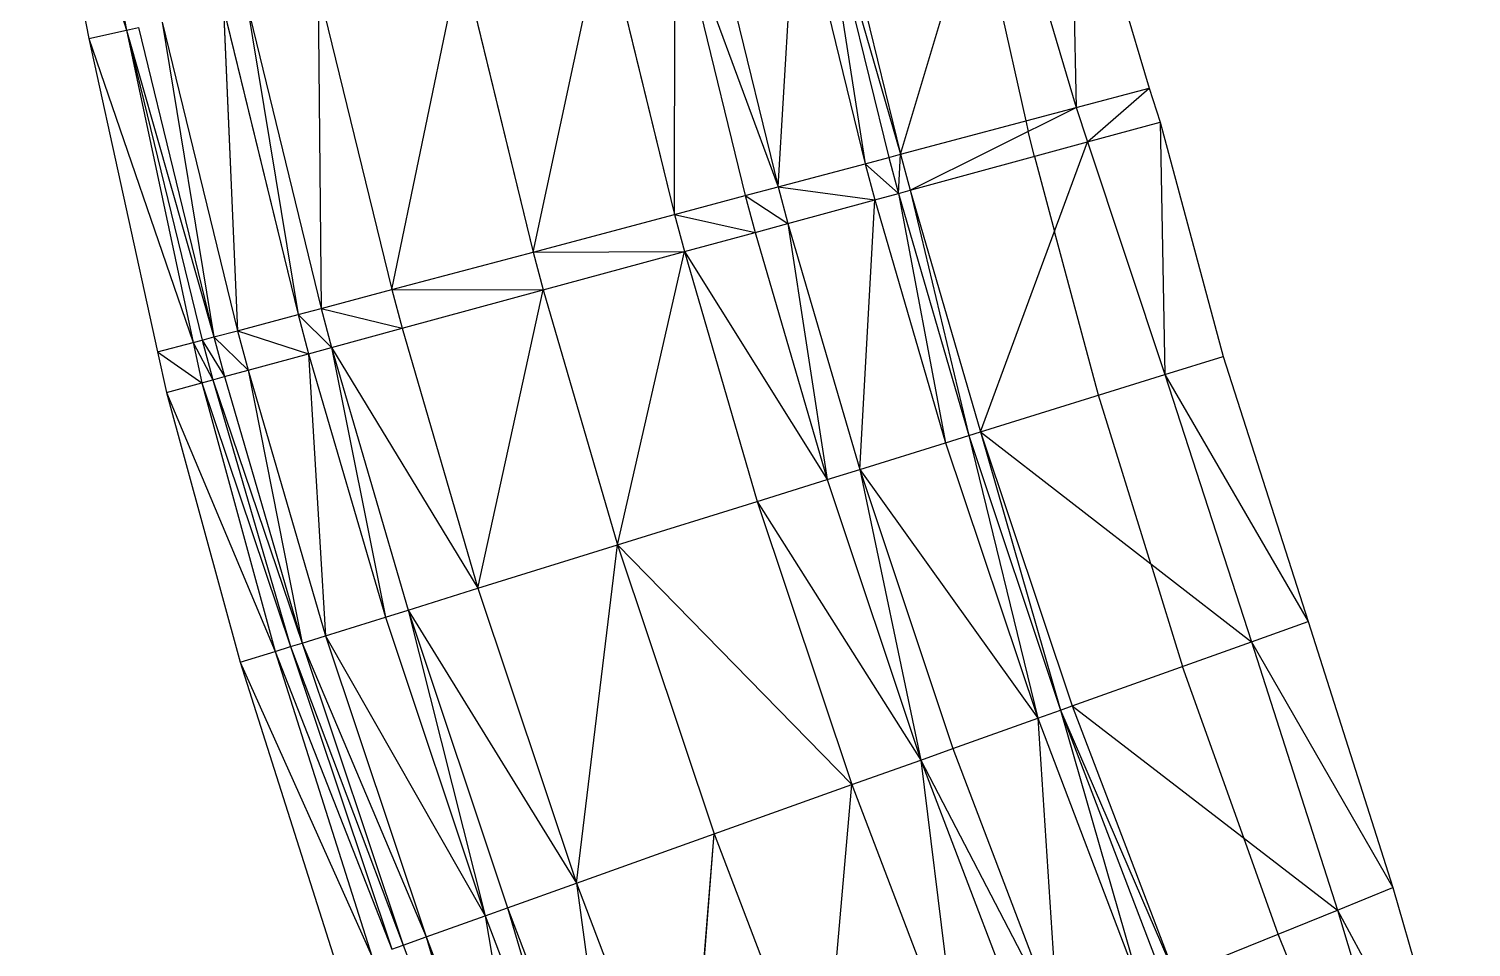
# Model space of a CAD drawing. Extents: x 2195426 to 2196998, y 328445 to 330532.
# Drawn here: x 2195445.7 to 2195564, y 329864.3 to 329939.7 of the extents above; entities that cross this region are included whole.
import ezdxf

# ---------------------------------------------------------------- set-up
doc = ezdxf.new("R2010")
doc.units = 0
for name, color, linetype in [('LS-CUTFILL', 5, 'CONTINUOUS'), ('LS-TIN-BOTTOM', 1, 'CONTINUOUS'), ('LS-TIN-TOP', 3, 'CONTINUOUS')]:
    doc.layers.add(name, color=color, linetype=linetype)

msp = doc.modelspace()

# ---------------------------------------------------------------- linework, layer by layer
at = {"layer": 'LS-CUTFILL'}
for p, q in [((2195523.42639, 329950.165853), (2195527.445311, 329932.1032)), ((2195527.445311, 329932.1032), (2195527.445318, 329932.103173)), ((2195527.445318, 329932.103173), (2195527.656626, 329931.245852)), ((2195527.656626, 329931.245852), (2195527.656635, 329931.245816)), ((2195528.161261, 329929.193643), (2195527.656635, 329931.245816)), ((2195528.161261, 329929.193643), (2195528.161267, 329929.193622)), ((2195528.161267, 329929.193622), (2195529.814441, 329923.038243)), ((2195529.814441, 329923.038242), (2195529.814441, 329923.038243)), ((2195533.413018, 329909.609456), (2195529.814441, 329923.038242)), ((2195533.413028, 329909.609406), (2195533.413018, 329909.609456)), ((2195537.702727, 329895.77909), (2195533.413028, 329909.609406)), ((2195537.702727, 329895.77909), (2195537.702738, 329895.779055)), ((2195537.702738, 329895.779055), (2195540.31862, 329887.36371)), ((2195540.31862, 329887.36371), (2195540.318632, 329887.363683)), ((2195545.336074, 329873.290613), (2195540.318632, 329887.363683)), ((2195545.336074, 329873.290613), (2195545.336077, 329873.290604)), ((2195548.152392, 329865.405463), (2195545.336077, 329873.290604)), ((2195548.152397, 329865.405453), (2195548.152392, 329865.405463)), ((2195554.643317, 329849.352598), (2195548.152397, 329865.405453))]:
    msp.add_line(p, q, dxfattribs=at)
at = {"layer": 'LS-TIN-BOTTOM'}
for p, q in [((2195445.6699, 329964.6972, 1180.5893), (2195450.582, 329938.8628, 1181.2419)), ((2195445.6699, 329964.6972, 1180.5893), (2195453.6873, 329939.552, 1179.3333)), ((2195448.5515, 329965.2118, 1178.833), (2195453.6873, 329939.552, 1179.3333)), ((2195531.0682, 329956.7239, 1197.6931), (2195531.5993, 329933.2084, 1195.922)), ((2195531.0682, 329956.7239, 1197.6931), (2195537.5642, 329934.7955, 1199.6255)), ((2195517.1746, 329929.3705, 1178.0102), (2195524.9926, 329955.3756, 1193.9591)), ((2195524.9926, 329955.3756, 1193.9591), (2195531.5993, 329933.2084, 1195.922)), ((2195507.1383, 329926.7002, 1180.0716), (2195508.6308, 329951.7447, 1178.0472)), ((2195508.6308, 329951.7447, 1178.0472), (2195514.2754, 329928.5991, 1178.6102)), ((2195510.5833, 329952.178, 1177.4472), (2195514.2754, 329928.5991, 1178.6102)), ((2195510.5833, 329952.178, 1177.4472), (2195516.2082, 329929.1134, 1178.0102)), ((2195510.5833, 329952.178, 1177.4472), (2195517.1746, 329929.3705, 1178.0102)), ((2195511.5595, 329952.3946, 1177.4472), (2195517.1746, 329929.3705, 1178.0102)), ((2195498.6349, 329924.4377, 1180.9831), (2195498.6879, 329949.5382, 1180.0629)), ((2195498.6879, 329949.5382, 1180.0629), (2195504.4332, 329925.9804, 1180.6259)), ((2195498.6879, 329949.5382, 1180.0629), (2195507.1383, 329926.7002, 1180.0716)), ((2195501.4207, 329950.1447, 1179.5086), (2195507.1383, 329926.7002, 1180.0716)), ((2195487.0382, 329921.3522, 1181.4079), (2195492.8304, 329948.2384, 1180.4201)), ((2195492.8304, 329948.2384, 1180.4201), (2195498.6349, 329924.4377, 1180.9831)), ((2195475.4418, 329918.2668, 1181.8327), (2195481.1153, 329945.6386, 1180.8449)), ((2195481.1153, 329945.6386, 1180.8449), (2195487.0382, 329921.3522, 1181.4079)), ((2195469.4004, 329943.0389, 1181.2697), (2195469.6435, 329916.7241, 1181.901)), ((2195469.4004, 329943.0389, 1181.2697), (2195475.4418, 329918.2668, 1181.8327)), ((2195461.6355, 329941.3158, 1180.9513), (2195462.7867, 329914.8997, 1180.4963)), ((2195461.6355, 329941.3158, 1180.9513), (2195467.7554, 329916.2217, 1181.5143)), ((2195463.5429, 329941.7391, 1181.338), (2195467.7554, 329916.2217, 1181.5143)), ((2195463.5429, 329941.7391, 1181.338), (2195469.6435, 329916.7241, 1181.901)), ((2195456.6161, 329940.2019, 1179.9333), (2195460.854, 329914.3855, 1179.8963)), ((2195456.6161, 329940.2019, 1179.9333), (2195462.7867, 329914.8997, 1180.4963)), ((2195450.582, 329938.8628, 1181.2419), (2195453.6873, 329939.552, 1179.3333)), ((2195450.582, 329938.8628, 1181.2419), (2195456.2292, 329913.155, 1182.6314)), ((2195450.582, 329938.8628, 1181.2419), (2195459.1409, 329913.9297, 1180.8235)), ((2195453.6873, 329939.552, 1179.3333), (2195454.6636, 329939.7686, 1179.3333)), ((2195453.6873, 329939.552, 1179.3333), (2195459.1409, 329913.9297, 1180.8235)), ((2195453.6873, 329939.552, 1179.3333), (2195460.854, 329914.3855, 1179.8963)), ((2195453.6873, 329939.552, 1179.3333), (2195459.8876, 329914.1284, 1179.8963)), ((2195454.6636, 329939.7686, 1179.3333), (2195460.854, 329914.3855, 1179.8963)), ((2195531.5993, 329933.2084, 1195.922), (2195537.5642, 329934.7955, 1199.6255)), ((2195532.5258, 329930.38, 1196.1912), (2195537.5642, 329934.7955, 1199.6255)), ((2195537.5642, 329934.7955, 1199.6255), (2195538.4694, 329931.9956, 1199.8868)), ((2195517.1746, 329929.3705, 1178.0102), (2195531.5993, 329933.2084, 1195.922)), ((2195517.9674, 329926.4227, 1178.0872), (2195531.5993, 329933.2084, 1195.922)), ((2195531.5993, 329933.2084, 1195.922), (2195532.5258, 329930.38, 1196.1912)), ((2195532.5258, 329930.38, 1196.1912), (2195538.4694, 329931.9956, 1199.8868)), ((2195538.4694, 329931.9956, 1199.8868), (2195538.8725, 329911.3085, 1197.6253)), ((2195538.4694, 329931.9956, 1199.8868), (2195543.6349, 329912.7905, 1200.6179)), ((2195517.9674, 329926.4227, 1178.0872), (2195532.5258, 329930.38, 1196.1912)), ((2195523.7438, 329906.6003, 1178.612), (2195532.5258, 329930.38, 1196.1912)), ((2195532.5258, 329930.38, 1196.1912), (2195538.8725, 329911.3085, 1197.6253)), ((2195516.2082, 329929.1134, 1178.0102), (2195517.1746, 329929.3705, 1178.0102)), ((2195517.0024, 329926.1604, 1178.0872), (2195517.1746, 329929.3705, 1178.0102)), ((2195517.1746, 329929.3705, 1178.0102), (2195517.9674, 329926.4227, 1178.0872)), ((2195507.1383, 329926.7002, 1180.0716), (2195514.2754, 329928.5991, 1178.6102)), ((2195514.2754, 329928.5991, 1178.6102), (2195516.2082, 329929.1134, 1178.0102)), ((2195514.2754, 329928.5991, 1178.6102), (2195515.0724, 329925.6358, 1178.6872)), ((2195514.2754, 329928.5991, 1178.6102), (2195517.0024, 329926.1604, 1178.0872)), ((2195516.2082, 329929.1134, 1178.0102), (2195517.0024, 329926.1604, 1178.0872)), ((2195498.6349, 329924.4377, 1180.9831), (2195504.4332, 329925.9804, 1180.6259)), ((2195504.4332, 329925.9804, 1180.6259), (2195507.1383, 329926.7002, 1180.0716)), ((2195504.4332, 329925.9804, 1180.6259), (2195505.2443, 329922.9643, 1180.7029)), ((2195504.4332, 329925.9804, 1180.6259), (2195507.9455, 329923.6986, 1180.1487)), ((2195507.1383, 329926.7002, 1180.0716), (2195507.9455, 329923.6986, 1180.1487)), ((2195507.1383, 329926.7002, 1180.0716), (2195515.0724, 329925.6358, 1178.6872)), ((2195507.9455, 329923.6986, 1180.1487), (2195515.0724, 329925.6358, 1178.6872)), ((2195513.8275, 329903.5142, 1180.6735), (2195515.0724, 329925.6358, 1178.6872)), ((2195515.0724, 329925.6358, 1178.6872), (2195517.0024, 329926.1604, 1178.0872)), ((2195515.0724, 329925.6358, 1178.6872), (2195520.8794, 329905.7088, 1179.212)), ((2195517.0024, 329926.1604, 1178.0872), (2195517.9674, 329926.4227, 1178.0872)), ((2195517.0024, 329926.1604, 1178.0872), (2195520.8794, 329905.7088, 1179.212)), ((2195517.0024, 329926.1604, 1178.0872), (2195522.789, 329906.3031, 1178.612)), ((2195517.9674, 329926.4227, 1178.0872), (2195522.789, 329906.3031, 1178.612)), ((2195517.9674, 329926.4227, 1178.0872), (2195523.7438, 329906.6003, 1178.612)), ((2195487.0382, 329921.3522, 1181.4079), (2195498.6349, 329924.4377, 1180.9831)), ((2195498.6349, 329924.4377, 1180.9831), (2195499.4544, 329921.3905, 1181.0602)), ((2195498.6349, 329924.4377, 1180.9831), (2195505.2443, 329922.9643, 1180.7029)), ((2195505.2443, 329922.9643, 1180.7029), (2195507.9455, 329923.6986, 1180.1487)), ((2195507.9455, 329923.6986, 1180.1487), (2195511.1547, 329902.6824, 1181.2277)), ((2195507.9455, 329923.6986, 1180.1487), (2195513.8275, 329903.5142, 1180.6735)), ((2195499.4544, 329921.3905, 1181.0602), (2195505.2443, 329922.9643, 1180.7029)), ((2195505.2443, 329922.9643, 1180.7029), (2195511.1547, 329902.6824, 1181.2277)), ((2195475.4418, 329918.2668, 1181.8327), (2195487.0382, 329921.3522, 1181.4079)), ((2195487.0382, 329921.3522, 1181.4079), (2195499.4544, 329921.3905, 1181.0602)), ((2195487.0382, 329921.3522, 1181.4079), (2195487.8745, 329918.2429, 1181.485)), ((2195487.8745, 329918.2429, 1181.485), (2195499.4544, 329921.3905, 1181.0602)), ((2195493.9677, 329897.3336, 1182.0098), (2195499.4544, 329921.3905, 1181.0602)), ((2195499.4544, 329921.3905, 1181.0602), (2195505.4257, 329900.8995, 1181.585)), ((2195499.4544, 329921.3905, 1181.0602), (2195511.1547, 329902.6824, 1181.2277)), ((2195469.6435, 329916.7241, 1181.901), (2195475.4418, 329918.2668, 1181.8327)), ((2195475.4418, 329918.2668, 1181.8327), (2195476.2948, 329915.0952, 1181.9098)), ((2195475.4418, 329918.2668, 1181.8327), (2195487.8745, 329918.2429, 1181.485)), ((2195476.2948, 329915.0952, 1181.9098), (2195487.8745, 329918.2429, 1181.485)), ((2195482.5098, 329893.7678, 1182.4346), (2195487.8745, 329918.2429, 1181.485)), ((2195487.8745, 329918.2429, 1181.485), (2195493.9677, 329897.3336, 1182.0098)), ((2195462.7867, 329914.8997, 1180.4963), (2195467.7554, 329916.2217, 1181.5143)), ((2195467.7554, 329916.2217, 1181.5143), (2195469.6435, 329916.7241, 1181.901)), ((2195467.7554, 329916.2217, 1181.5143), (2195468.6194, 329913.0089, 1181.5914)), ((2195467.7554, 329916.2217, 1181.5143), (2195470.5048, 329913.5214, 1181.978)), ((2195469.6435, 329916.7241, 1181.901), (2195470.5048, 329913.5214, 1181.978)), ((2195469.6435, 329916.7241, 1181.901), (2195476.2948, 329915.0952, 1181.9098)), ((2195470.5048, 329913.5214, 1181.978), (2195476.2948, 329915.0952, 1181.9098)), ((2195476.2948, 329915.0952, 1181.9098), (2195482.5098, 329893.7678, 1182.4346)), ((2195456.2292, 329913.155, 1182.6314), (2195459.1409, 329913.9297, 1180.8235)), ((2195459.1409, 329913.9297, 1180.8235), (2195459.8876, 329914.1284, 1179.8963)), ((2195459.1409, 329913.9297, 1180.8235), (2195459.8678, 329910.6301, 1181.0866)), ((2195459.1409, 329913.9297, 1180.8235), (2195460.763, 329910.8734, 1179.9734)), ((2195459.8876, 329914.1284, 1179.8963), (2195460.854, 329914.3855, 1179.8963)), ((2195459.8876, 329914.1284, 1179.8963), (2195460.763, 329910.8734, 1179.9734)), ((2195459.8876, 329914.1284, 1179.8963), (2195461.728, 329911.1357, 1179.9734)), ((2195460.854, 329914.3855, 1179.8963), (2195462.7867, 329914.8997, 1180.4963)), ((2195460.854, 329914.3855, 1179.8963), (2195461.728, 329911.1357, 1179.9734)), ((2195460.854, 329914.3855, 1179.8963), (2195463.658, 329911.6603, 1180.5734)), ((2195462.7867, 329914.8997, 1180.4963), (2195463.658, 329911.6603, 1180.5734)), ((2195462.7867, 329914.8997, 1180.4963), (2195468.6194, 329913.0089, 1181.5914)), ((2195456.2292, 329913.155, 1182.6314), (2195459.8678, 329910.6301, 1181.0866)), ((2195456.2292, 329913.155, 1182.6314), (2195456.9586, 329909.8393, 1182.8954)), ((2195463.658, 329911.6603, 1180.5734), (2195468.6194, 329913.0089, 1181.5914)), ((2195468.6194, 329913.0089, 1181.5914), (2195470.5048, 329913.5214, 1181.978)), ((2195468.6194, 329913.0089, 1181.5914), (2195470.006, 329889.8765, 1181.0981)), ((2195468.6194, 329913.0089, 1181.5914), (2195474.9152, 329891.4043, 1182.1161)), ((2195470.5048, 329913.5214, 1181.978), (2195474.9152, 329891.4043, 1182.1161)), ((2195470.5048, 329913.5214, 1181.978), (2195476.7808, 329891.9849, 1182.5028)), ((2195470.5048, 329913.5214, 1181.978), (2195482.5098, 329893.7678, 1182.4346)), ((2195538.8725, 329911.3085, 1197.6253), (2195543.6349, 329912.7905, 1200.6179)), ((2195543.6349, 329912.7905, 1200.6179), (2195550.629, 329891.0501, 1200.9267)), ((2195461.728, 329911.1357, 1179.9734), (2195463.658, 329911.6603, 1180.5734)), ((2195463.658, 329911.6603, 1180.5734), (2195468.0963, 329889.2822, 1180.4981)), ((2195463.658, 329911.6603, 1180.5734), (2195470.006, 329889.8765, 1181.0981)), ((2195456.9586, 329909.8393, 1182.8954), (2195459.8678, 329910.6301, 1181.0866)), ((2195459.8678, 329910.6301, 1181.0866), (2195460.763, 329910.8734, 1179.9734)), ((2195459.8678, 329910.6301, 1181.0866), (2195465.8681, 329888.5888, 1182.0984)), ((2195459.8678, 329910.6301, 1181.0866), (2195467.1415, 329888.9851, 1180.4981)), ((2195460.763, 329910.8734, 1179.9734), (2195461.728, 329911.1357, 1179.9734)), ((2195460.763, 329910.8734, 1179.9734), (2195467.1415, 329888.9851, 1180.4981)), ((2195460.763, 329910.8734, 1179.9734), (2195468.0963, 329889.2822, 1180.4981)), ((2195461.728, 329911.1357, 1179.9734), (2195468.0963, 329889.2822, 1180.4981)), ((2195523.7438, 329906.6003, 1178.612), (2195538.8725, 329911.3085, 1197.6253)), ((2195538.8725, 329911.3085, 1197.6253), (2195545.9575, 329889.3798, 1197.95)), ((2195538.8725, 329911.3085, 1197.6253), (2195550.629, 329891.0501, 1200.9267)), ((2195456.9586, 329909.8393, 1182.8954), (2195465.8681, 329888.5888, 1182.0984)), ((2195456.9586, 329909.8393, 1182.8954), (2195463.0041, 329887.6975, 1183.8981)), ((2195513.8275, 329903.5142, 1180.6735), (2195520.8794, 329905.7088, 1179.212)), ((2195520.8794, 329905.7088, 1179.212), (2195522.789, 329906.3031, 1178.612)), ((2195520.8794, 329905.7088, 1179.212), (2195528.431, 329883.1134, 1179.8144)), ((2195522.789, 329906.3031, 1178.612), (2195523.7438, 329906.6003, 1178.612)), ((2195522.789, 329906.3031, 1178.612), (2195528.431, 329883.1134, 1179.8144)), ((2195522.789, 329906.3031, 1178.612), (2195530.3143, 329883.7868, 1179.2144)), ((2195523.7438, 329906.6003, 1178.612), (2195530.3143, 329883.7868, 1179.2144)), ((2195523.7438, 329906.6003, 1178.612), (2195545.9575, 329889.3798, 1197.95)), ((2195523.7438, 329906.6003, 1178.612), (2195531.2559, 329884.1234, 1179.2144)), ((2195511.1547, 329902.6824, 1181.2277), (2195513.8275, 329903.5142, 1180.6735)), ((2195513.8275, 329903.5142, 1180.6735), (2195518.8409, 329879.6846, 1181.8301)), ((2195513.8275, 329903.5142, 1180.6735), (2195528.431, 329883.1134, 1179.8144)), ((2195513.8275, 329903.5142, 1180.6735), (2195521.4767, 329880.627, 1181.2758)), ((2195505.4257, 329900.8995, 1181.585), (2195511.1547, 329902.6824, 1181.2277)), ((2195511.1547, 329902.6824, 1181.2277), (2195518.8409, 329879.6846, 1181.8301)), ((2195493.9677, 329897.3336, 1182.0098), (2195505.4257, 329900.8995, 1181.585)), ((2195505.4257, 329900.8995, 1181.585), (2195513.1911, 329877.6646, 1182.1873)), ((2195505.4257, 329900.8995, 1181.585), (2195518.8409, 329879.6846, 1181.8301)), ((2195482.5098, 329893.7678, 1182.4346), (2195493.9677, 329897.3336, 1182.0098)), ((2195490.5922, 329869.5846, 1183.0369), (2195493.9677, 329897.3336, 1182.0098)), ((2195493.9677, 329897.3336, 1182.0098), (2195501.8915, 329873.6245, 1182.6121)), ((2195493.9677, 329897.3336, 1182.0098), (2195513.1911, 329877.6646, 1182.1873)), ((2195476.7808, 329891.9849, 1182.5028), (2195482.5098, 329893.7678, 1182.4346)), ((2195482.5098, 329893.7678, 1182.4346), (2195490.5922, 329869.5846, 1183.0369)), ((2195470.006, 329889.8765, 1181.0981), (2195474.9152, 329891.4043, 1182.1161)), ((2195474.9152, 329891.4043, 1182.1161), (2195476.7808, 329891.9849, 1182.5028)), ((2195474.9152, 329891.4043, 1182.1161), (2195483.1026, 329866.9068, 1182.7185)), ((2195476.7808, 329891.9849, 1182.5028), (2195483.1026, 329866.9068, 1182.7185)), ((2195476.7808, 329891.9849, 1182.5028), (2195484.9424, 329867.5646, 1183.1052)), ((2195476.7808, 329891.9849, 1182.5028), (2195490.5922, 329869.5846, 1183.0369)), ((2195545.9575, 329889.3798, 1197.95), (2195550.629, 329891.0501, 1200.9267)), ((2195550.629, 329891.0501, 1200.9267), (2195557.574, 329869.2238, 1200.0152)), ((2195465.8681, 329888.5888, 1182.0984), (2195467.1415, 329888.9851, 1180.4981)), ((2195467.1415, 329888.9851, 1180.4981), (2195468.0963, 329889.2822, 1180.4981)), ((2195467.1415, 329888.9851, 1180.4981), (2195475.4364, 329864.1658, 1181.1005)), ((2195467.1415, 329888.9851, 1180.4981), (2195476.378, 329864.5025, 1181.1005)), ((2195468.0963, 329889.2822, 1180.4981), (2195470.006, 329889.8765, 1181.0981)), ((2195468.0963, 329889.2822, 1180.4981), (2195476.378, 329864.5025, 1181.1005)), ((2195468.0963, 329889.2822, 1180.4981), (2195478.2613, 329865.1758, 1181.7005)), ((2195470.006, 329889.8765, 1181.0981), (2195478.2613, 329865.1758, 1181.7005)), ((2195470.006, 329889.8765, 1181.0981), (2195483.1026, 329866.9068, 1182.7185)), ((2195531.2559, 329884.1234, 1179.2144), (2195545.9575, 329889.3798, 1197.95)), ((2195545.9575, 329889.3798, 1197.95), (2195553.0206, 329867.3784, 1197.0673)), ((2195545.9575, 329889.3798, 1197.95), (2195557.574, 329869.2238, 1200.0152)), ((2195463.0041, 329887.6975, 1183.8981), (2195465.8681, 329888.5888, 1182.0984)), ((2195465.8681, 329888.5888, 1182.0984), (2195473.8098, 329863.5842, 1183.1734)), ((2195465.8681, 329888.5888, 1182.0984), (2195475.4364, 329864.1658, 1181.1005)), ((2195463.0041, 329887.6975, 1183.8981), (2195473.8098, 329863.5842, 1183.1734)), ((2195463.0041, 329887.6975, 1183.8981), (2195470.979, 329862.5721, 1184.9772)), ((2195521.4767, 329880.627, 1181.2758), (2195528.431, 329883.1134, 1179.8144)), ((2195528.431, 329883.1134, 1179.8144), (2195530.3143, 329883.7868, 1179.2144)), ((2195528.431, 329883.1134, 1179.8144), (2195530.0726, 329858.0783, 1181.8782)), ((2195528.431, 329883.1134, 1179.8144), (2195536.9173, 329860.8522, 1180.4168)), ((2195530.3143, 329883.7868, 1179.2144), (2195531.2559, 329884.1234, 1179.2144)), ((2195530.3143, 329883.7868, 1179.2144), (2195536.9173, 329860.8522, 1180.4168)), ((2195530.3143, 329883.7868, 1179.2144), (2195538.7709, 329861.6034, 1179.8168)), ((2195530.3143, 329883.7868, 1179.2144), (2195539.6977, 329861.979, 1179.8168)), ((2195531.2559, 329884.1234, 1179.2144), (2195539.6977, 329861.979, 1179.8168)), ((2195531.2559, 329884.1234, 1179.2144), (2195553.0206, 329867.3784, 1197.0673)), ((2195513.1911, 329877.6646, 1182.1873), (2195518.8409, 329879.6846, 1181.8301)), ((2195518.8409, 329879.6846, 1181.8301), (2195521.4767, 329880.627, 1181.2758)), ((2195518.8409, 329879.6846, 1181.8301), (2195521.9176, 329854.7733, 1182.7897)), ((2195518.8409, 329879.6846, 1181.8301), (2195527.4783, 329857.0269, 1182.4324)), ((2195518.8409, 329879.6846, 1181.8301), (2195530.0726, 329858.0783, 1181.8782)), ((2195521.4767, 329880.627, 1181.2758), (2195530.0726, 329858.0783, 1181.8782)), ((2195501.8915, 329873.6245, 1182.6121), (2195513.1911, 329877.6646, 1182.1873)), ((2195510.7961, 329850.2661, 1183.2145), (2195513.1911, 329877.6646, 1182.1873)), ((2195513.1911, 329877.6646, 1182.1873), (2195521.9176, 329854.7733, 1182.7897)), ((2195490.5922, 329869.5846, 1183.0369), (2195501.8915, 329873.6245, 1182.6121)), ((2195499.6748, 329845.7589, 1183.6393), (2195501.8915, 329873.6245, 1182.6121)), ((2195501.8915, 329873.6245, 1182.6121), (2195510.7961, 329850.2661, 1183.2145)), ((2195484.9424, 329867.5646, 1183.1052), (2195490.5922, 329869.5846, 1183.0369)), ((2195490.5922, 329869.5846, 1183.0369), (2195494.1142, 329843.5053, 1183.7075)), ((2195490.5922, 329869.5846, 1183.0369), (2195499.6748, 329845.7589, 1183.6393)), ((2195553.0206, 329867.3784, 1197.0673), (2195557.574, 329869.2238, 1200.0152)), ((2195557.574, 329869.2238, 1200.0152), (2195563.9898, 329846.9957, 1197.2972)), ((2195478.2613, 329865.1758, 1181.7005), (2195483.1026, 329866.9068, 1182.7185)), ((2195483.1026, 329866.9068, 1182.7185), (2195484.9424, 329867.5646, 1183.1052)), ((2195483.1026, 329866.9068, 1182.7185), (2195487.5383, 329840.8404, 1182.3029)), ((2195483.1026, 329866.9068, 1182.7185), (2195492.3034, 329842.7715, 1183.3209)), ((2195484.9424, 329867.5646, 1183.1052), (2195492.3034, 329842.7715, 1183.3209)), ((2195484.9424, 329867.5646, 1183.1052), (2195494.1142, 329843.5053, 1183.7075)), ((2195539.6977, 329861.979, 1179.8168), (2195553.0206, 329867.3784, 1197.0673)), ((2195553.0206, 329867.3784, 1197.0673), (2195559.7271, 329845.0577, 1194.4877)), ((2195553.0206, 329867.3784, 1197.0673), (2195563.9898, 329846.9957, 1197.2972)), ((2195475.4364, 329864.1658, 1181.1005), (2195476.378, 329864.5025, 1181.1005)), ((2195476.378, 329864.5025, 1181.1005), (2195478.2613, 329865.1758, 1181.7005)), ((2195476.378, 329864.5025, 1181.1005), (2195485.6848, 329840.0892, 1181.7029)), ((2195478.2613, 329865.1758, 1181.7005), (2195485.6848, 329840.0892, 1181.7029)), ((2195478.2613, 329865.1758, 1181.7005), (2195487.5383, 329840.8404, 1182.3029))]:
    msp.add_line(p, q, dxfattribs=at)
at = {"layer": 'LS-TIN-TOP'}
for p, q in [((2195445.669887, 329964.697222, 1173.806188), (2195450.581965, 329938.862849, 1174.893858)), ((2195445.669887, 329964.697222, 1173.806188), (2195453.687348, 329939.551977, 1171.712931)), ((2195448.55148, 329965.211791, 1170.879012), (2195453.687348, 329939.551977, 1171.712931)), ((2195531.068236, 329956.723879, 1202.312631), (2195531.599292, 329933.208434, 1199.360812)), ((2195531.068236, 329956.723879, 1202.312631), (2195537.564187, 329934.795492, 1205.533228)), ((2195517.174584, 329929.370505, 1169.507711), (2195524.992627, 329955.375617, 1196.089221)), ((2195524.992627, 329955.375617, 1196.089221), (2195531.599292, 329933.208434, 1199.360812)), ((2195507.138292, 329926.700185, 1172.943453), (2195508.630756, 329951.744689, 1169.56941)), ((2195508.630756, 329951.744689, 1169.56941), (2195514.275446, 329928.599141, 1170.507711)), ((2195510.583258, 329952.177976, 1168.56941), (2195514.275446, 329928.599141, 1170.507711)), ((2195510.583258, 329952.177976, 1168.56941), (2195516.208205, 329929.113383, 1169.507711)), ((2195510.583258, 329952.177976, 1168.56941), (2195517.174584, 329929.370505, 1169.507711)), ((2195511.559509, 329952.39462, 1168.56941), (2195517.174584, 329929.370505, 1169.507711)), ((2195498.634887, 329924.437714, 1174.462609), (2195498.687934, 329949.538237, 1172.928902)), ((2195498.687934, 329949.538237, 1172.928902), (2195504.433162, 329925.980441, 1173.867203)), ((2195498.687934, 329949.538237, 1172.928902), (2195507.138292, 329926.700185, 1172.943453)), ((2195501.420697, 329950.144675, 1172.005152), (2195507.138292, 329926.700185, 1172.943453)), ((2195487.03824, 329921.352236, 1175.170614), (2195492.830429, 329948.238375, 1173.524307)), ((2195492.830429, 329948.238375, 1173.524307), (2195498.634887, 329924.437714, 1174.462609)), ((2195475.441786, 329918.26681, 1175.878609), (2195481.115323, 329945.638629, 1174.232313)), ((2195481.115323, 329945.638629, 1174.232313), (2195487.03824, 329921.352236, 1175.170614)), ((2195469.400411, 329943.038926, 1174.940307), (2195469.643511, 329916.724084, 1175.99234)), ((2195469.400411, 329943.038926, 1174.940307), (2195475.441786, 329918.26681, 1175.878609)), ((2195461.635482, 329941.315779, 1174.409583), (2195462.786745, 329914.899729, 1173.651232)), ((2195461.635482, 329941.315779, 1174.409583), (2195467.755372, 329916.221714, 1175.347884)), ((2195463.542907, 329941.739064, 1175.054039), (2195467.755372, 329916.221714, 1175.347884)), ((2195463.542907, 329941.739064, 1175.054039), (2195469.643511, 329916.724084, 1175.99234)), ((2195456.6161, 329940.201908, 1172.712931), (2195460.853987, 329914.385487, 1172.651232)), ((2195456.6161, 329940.201908, 1172.712931), (2195462.786745, 329914.899729, 1173.651232)), ((2195450.581965, 329938.862849, 1174.893858), (2195453.687348, 329939.551977, 1171.712931)), ((2195450.581965, 329938.862849, 1174.893858), (2195456.229162, 329913.154977, 1177.209654)), ((2195450.581965, 329938.862849, 1174.893858), (2195459.140888, 329913.929689, 1174.196628)), ((2195453.687348, 329939.551977, 1171.712931), (2195454.663598, 329939.768621, 1171.712931)), ((2195453.687348, 329939.551977, 1171.712931), (2195459.140888, 329913.929689, 1174.196628)), ((2195453.687348, 329939.551977, 1171.712931), (2195460.853987, 329914.385487, 1172.651232)), ((2195453.687348, 329939.551977, 1171.712931), (2195459.887607, 329914.128366, 1172.651232)), ((2195454.663598, 329939.768621, 1171.712931), (2195460.853987, 329914.385487, 1172.651232)), ((2195531.599292, 329933.208434, 1199.360812), (2195537.564187, 329934.795492, 1205.533228)), ((2195532.525778, 329930.38001, 1199.809481), (2195537.564187, 329934.795492, 1205.533228)), ((2195537.564187, 329934.795492, 1205.533228), (2195538.469376, 329931.995605, 1205.968742)), ((2195517.174584, 329929.370505, 1169.507711), (2195531.599292, 329933.208434, 1199.360812)), ((2195517.967364, 329926.422727, 1169.636148), (2195531.599292, 329933.208434, 1199.360812)), ((2195531.599292, 329933.208434, 1199.360812), (2195532.525778, 329930.38001, 1199.809481)), ((2195532.525778, 329930.38001, 1199.809481), (2195538.469376, 329931.995605, 1205.968742)), ((2195538.469376, 329931.995605, 1205.968742), (2195538.872522, 329911.308451, 1202.199508)), ((2195538.469376, 329931.995605, 1205.968742), (2195543.634909, 329912.79055, 1207.187188)), ((2195517.967364, 329926.422727, 1169.636148), (2195532.525778, 329930.38001, 1199.809481)), ((2195523.743846, 329906.600266, 1170.510782), (2195532.525778, 329930.38001, 1199.809481)), ((2195532.525778, 329930.38001, 1199.809481), (2195538.872522, 329911.308451, 1202.199508)), ((2195516.208205, 329929.113383, 1169.507711), (2195517.174584, 329929.370505, 1169.507711)), ((2195517.002378, 329926.160424, 1169.636148), (2195517.174584, 329929.370505, 1169.507711)), ((2195517.174584, 329929.370505, 1169.507711), (2195517.967364, 329926.422727, 1169.636148)), ((2195507.138292, 329926.700185, 1172.943453), (2195514.275446, 329928.599141, 1170.507711)), ((2195514.275446, 329928.599141, 1170.507711), (2195516.208205, 329929.113383, 1169.507711)), ((2195514.275446, 329928.599141, 1170.507711), (2195515.072407, 329925.635817, 1170.636148)), ((2195514.275446, 329928.599141, 1170.507711), (2195517.002378, 329926.160424, 1169.636148)), ((2195516.208205, 329929.113383, 1169.507711), (2195517.002378, 329926.160424, 1169.636148)), ((2195498.634887, 329924.437714, 1174.462609), (2195504.433162, 329925.980441, 1173.867203)), ((2195504.433162, 329925.980441, 1173.867203), (2195507.138292, 329926.700185, 1172.943453)), ((2195504.433162, 329925.980441, 1173.867203), (2195505.244318, 329922.964336, 1173.99564)), ((2195504.433162, 329925.980441, 1173.867203), (2195507.945547, 329923.698587, 1173.07189)), ((2195507.138292, 329926.700185, 1172.943453), (2195507.945547, 329923.698587, 1173.07189)), ((2195507.138292, 329926.700185, 1172.943453), (2195515.072407, 329925.635817, 1170.636148)), ((2195507.945547, 329923.698587, 1173.07189), (2195515.072407, 329925.635817, 1170.636148)), ((2195513.827497, 329903.514206, 1173.946525), (2195515.072407, 329925.635817, 1170.636148)), ((2195515.072407, 329925.635817, 1170.636148), (2195517.002378, 329926.160424, 1169.636148)), ((2195515.072407, 329925.635817, 1170.636148), (2195520.879356, 329905.70881, 1171.510782)), ((2195517.002378, 329926.160424, 1169.636148), (2195517.967364, 329926.422727, 1169.636148)), ((2195517.002378, 329926.160424, 1169.636148), (2195520.879356, 329905.70881, 1171.510782)), ((2195517.002378, 329926.160424, 1169.636148), (2195522.789016, 329906.303114, 1170.510782)), ((2195517.967364, 329926.422727, 1169.636148), (2195522.789016, 329906.303114, 1170.510782)), ((2195517.967364, 329926.422727, 1169.636148), (2195523.743846, 329906.600266, 1170.510782)), ((2195487.03824, 329921.352236, 1175.170614), (2195498.634887, 329924.437714, 1174.462609)), ((2195498.634887, 329924.437714, 1174.462609), (2195499.454405, 329921.390516, 1174.591045)), ((2195498.634887, 329924.437714, 1174.462609), (2195505.244318, 329922.964336, 1173.99564)), ((2195505.244318, 329922.964336, 1173.99564), (2195507.945547, 329923.698587, 1173.07189)), ((2195507.945547, 329923.698587, 1173.07189), (2195511.154695, 329902.682406, 1174.870275)), ((2195507.945547, 329923.698587, 1173.07189), (2195513.827497, 329903.514206, 1173.946525)), ((2195499.454405, 329921.390516, 1174.591045), (2195505.244318, 329922.964336, 1173.99564)), ((2195505.244318, 329922.964336, 1173.99564), (2195511.154695, 329902.682406, 1174.870275)), ((2195475.441786, 329918.26681, 1175.878609), (2195487.03824, 329921.352236, 1175.170614)), ((2195487.03824, 329921.352236, 1175.170614), (2195499.454405, 329921.390516, 1174.591045)), ((2195487.03824, 329921.352236, 1175.170614), (2195487.874483, 329918.24285, 1175.299051)), ((2195487.874483, 329918.24285, 1175.299051), (2195499.454405, 329921.390516, 1174.591045)), ((2195493.967656, 329897.33364, 1176.173686), (2195499.454405, 329921.390516, 1174.591045)), ((2195499.454405, 329921.390516, 1174.591045), (2195505.425714, 329900.899494, 1175.46568)), ((2195499.454405, 329921.390516, 1174.591045), (2195511.154695, 329902.682406, 1174.870275)), ((2195469.643511, 329916.724084, 1175.99234), (2195475.441786, 329918.26681, 1175.878609)), ((2195475.441786, 329918.26681, 1175.878609), (2195476.294754, 329915.095236, 1176.007045)), ((2195475.441786, 329918.26681, 1175.878609), (2195487.874483, 329918.24285, 1175.299051)), ((2195476.294754, 329915.095236, 1176.007045), (2195487.874483, 329918.24285, 1175.299051)), ((2195482.50979, 329893.767846, 1176.88168), (2195487.874483, 329918.24285, 1175.299051)), ((2195487.874483, 329918.24285, 1175.299051), (2195493.967656, 329897.33364, 1176.173686)), ((2195462.786745, 329914.899729, 1173.651232), (2195467.755372, 329916.221714, 1175.347884)), ((2195467.755372, 329916.221714, 1175.347884), (2195469.643511, 329916.724084, 1175.99234)), ((2195467.755372, 329916.221714, 1175.347884), (2195468.619426, 329913.008921, 1175.476321)), ((2195467.755372, 329916.221714, 1175.347884), (2195470.504841, 329913.521416, 1176.120777)), ((2195469.643511, 329916.724084, 1175.99234), (2195470.504841, 329913.521416, 1176.120777)), ((2195469.643511, 329916.724084, 1175.99234), (2195476.294754, 329915.095236, 1176.007045)), ((2195470.504841, 329913.521416, 1176.120777), (2195476.294754, 329915.095236, 1176.007045)), ((2195476.294754, 329915.095236, 1176.007045), (2195482.50979, 329893.767846, 1176.88168)), ((2195456.229162, 329913.154977, 1177.209654), (2195459.140888, 329913.929689, 1174.196628)), ((2195459.140888, 329913.929689, 1174.196628), (2195459.887607, 329914.128366, 1172.651232)), ((2195459.140888, 329913.929689, 1174.196628), (2195459.867829, 329910.630053, 1174.63499)), ((2195459.140888, 329913.929689, 1174.196628), (2195460.763008, 329910.873381, 1172.779669)), ((2195459.887607, 329914.128366, 1172.651232), (2195460.853987, 329914.385487, 1172.651232)), ((2195459.887607, 329914.128366, 1172.651232), (2195460.763008, 329910.873381, 1172.779669)), ((2195459.887607, 329914.128366, 1172.651232), (2195461.727994, 329911.135685, 1172.779669)), ((2195460.853987, 329914.385487, 1172.651232), (2195462.786745, 329914.899729, 1173.651232)), ((2195460.853987, 329914.385487, 1172.651232), (2195461.727994, 329911.135685, 1172.779669)), ((2195460.853987, 329914.385487, 1172.651232), (2195463.657965, 329911.660291, 1173.779669)), ((2195462.786745, 329914.899729, 1173.651232), (2195463.657965, 329911.660291, 1173.779669)), ((2195462.786745, 329914.899729, 1173.651232), (2195468.619426, 329913.008921, 1175.476321)), ((2195456.229162, 329913.154977, 1177.209654), (2195459.867829, 329910.630053, 1174.63499)), ((2195456.229162, 329913.154977, 1177.209654), (2195456.958598, 329909.839263, 1177.649783)), ((2195463.657965, 329911.660291, 1173.779669), (2195468.619426, 329913.008921, 1175.476321)), ((2195468.619426, 329913.008921, 1175.476321), (2195470.504841, 329913.521416, 1176.120777)), ((2195468.619426, 329913.008921, 1175.476321), (2195470.005987, 329889.876546, 1174.654303)), ((2195468.619426, 329913.008921, 1175.476321), (2195474.915235, 329891.40435, 1176.350956)), ((2195470.504841, 329913.521416, 1176.120777), (2195474.915235, 329891.40435, 1176.350956)), ((2195470.504841, 329913.521416, 1176.120777), (2195476.780808, 329891.984934, 1176.995411)), ((2195470.504841, 329913.521416, 1176.120777), (2195482.50979, 329893.767846, 1176.88168)), ((2195538.872522, 329911.308451, 1202.199508), (2195543.634909, 329912.79055, 1207.187188)), ((2195543.634909, 329912.79055, 1207.187188), (2195550.62901, 329891.050076, 1207.701929)), ((2195461.727994, 329911.135685, 1172.779669), (2195463.657965, 329911.660291, 1173.779669)), ((2195463.657965, 329911.660291, 1173.779669), (2195468.096326, 329889.282242, 1173.654303)), ((2195463.657965, 329911.660291, 1173.779669), (2195470.005987, 329889.876546, 1174.654303)), ((2195456.958598, 329909.839263, 1177.649783), (2195459.867829, 329910.630053, 1174.63499)), ((2195459.867829, 329910.630053, 1174.63499), (2195460.763008, 329910.873381, 1172.779669)), ((2195459.867829, 329910.630053, 1174.63499), (2195465.868144, 329888.588811, 1176.321483)), ((2195459.867829, 329910.630053, 1174.63499), (2195467.141496, 329888.98509, 1173.654303)), ((2195460.763008, 329910.873381, 1172.779669), (2195461.727994, 329911.135685, 1172.779669)), ((2195460.763008, 329910.873381, 1172.779669), (2195467.141496, 329888.98509, 1173.654303)), ((2195460.763008, 329910.873381, 1172.779669), (2195468.096326, 329889.282242, 1173.654303)), ((2195461.727994, 329911.135685, 1172.779669), (2195468.096326, 329889.282242, 1173.654303)), ((2195523.743846, 329906.600266, 1170.510782), (2195538.872522, 329911.308451, 1202.199508)), ((2195538.872522, 329911.308451, 1202.199508), (2195545.95751, 329889.379833, 1202.740818)), ((2195538.872522, 329911.308451, 1202.199508), (2195550.62901, 329891.050076, 1207.701929)), ((2195456.958598, 329909.839263, 1177.649783), (2195465.868144, 329888.588811, 1176.321483)), ((2195456.958598, 329909.839263, 1177.649783), (2195463.004132, 329887.697504, 1179.320983)), ((2195513.827497, 329903.514206, 1173.946525), (2195520.879356, 329905.70881, 1171.510782)), ((2195520.879356, 329905.70881, 1171.510782), (2195522.789016, 329906.303114, 1170.510782)), ((2195520.879356, 329905.70881, 1171.510782), (2195528.431022, 329883.11343, 1172.514719)), ((2195522.789016, 329906.303114, 1170.510782), (2195523.743846, 329906.600266, 1170.510782)), ((2195522.789016, 329906.303114, 1170.510782), (2195528.431022, 329883.11343, 1172.514719)), ((2195522.789016, 329906.303114, 1170.510782), (2195530.314269, 329883.786764, 1171.514719)), ((2195523.743846, 329906.600266, 1170.510782), (2195530.314269, 329883.786764, 1171.514719)), ((2195523.743846, 329906.600266, 1170.510782), (2195545.95751, 329889.379833, 1202.740818)), ((2195523.743846, 329906.600266, 1170.510782), (2195531.255893, 329884.123431, 1171.514719)), ((2195511.154695, 329902.682406, 1174.870275), (2195513.827497, 329903.514206, 1173.946525)), ((2195513.827497, 329903.514206, 1173.946525), (2195518.840865, 329879.684575, 1175.874212)), ((2195513.827497, 329903.514206, 1173.946525), (2195528.431022, 329883.11343, 1172.514719)), ((2195513.827497, 329903.514206, 1173.946525), (2195521.476698, 329880.626988, 1174.950462)), ((2195505.425714, 329900.899494, 1175.46568), (2195511.154695, 329902.682406, 1174.870275)), ((2195511.154695, 329902.682406, 1174.870275), (2195518.840865, 329879.684575, 1175.874212)), ((2195493.967656, 329897.33364, 1176.173686), (2195505.425714, 329900.899494, 1175.46568)), ((2195505.425714, 329900.899494, 1175.46568), (2195513.191123, 329877.664572, 1176.469617)), ((2195505.425714, 329900.899494, 1175.46568), (2195518.840865, 329879.684575, 1175.874212)), ((2195482.50979, 329893.767846, 1176.88168), (2195493.967656, 329897.33364, 1176.173686)), ((2195490.592154, 329869.58456, 1177.885617), (2195493.967656, 329897.33364, 1176.173686)), ((2195493.967656, 329897.33364, 1176.173686), (2195501.891544, 329873.624532, 1177.177623)), ((2195493.967656, 329897.33364, 1176.173686), (2195513.191123, 329877.664572, 1176.469617)), ((2195476.780808, 329891.984934, 1176.995411), (2195482.50979, 329893.767846, 1176.88168)), ((2195482.50979, 329893.767846, 1176.88168), (2195490.592154, 329869.58456, 1177.885617)), ((2195470.005987, 329889.876546, 1174.654303), (2195474.915235, 329891.40435, 1176.350956)), ((2195474.915235, 329891.40435, 1176.350956), (2195476.780808, 329891.984934, 1176.995411)), ((2195474.915235, 329891.40435, 1176.350956), (2195483.102641, 329866.906767, 1177.354893)), ((2195476.780808, 329891.984934, 1176.995411), (2195483.102641, 329866.906767, 1177.354893)), ((2195476.780808, 329891.984934, 1176.995411), (2195484.942411, 329867.564556, 1177.999348)), ((2195476.780808, 329891.984934, 1176.995411), (2195490.592154, 329869.58456, 1177.885617)), ((2195545.95751, 329889.379833, 1202.740818), (2195550.62901, 329891.050076, 1207.701929)), ((2195550.62901, 329891.050076, 1207.701929), (2195557.574031, 329869.223778, 1206.182705)), ((2195465.868144, 329888.588811, 1176.321483), (2195467.141496, 329888.98509, 1173.654303)), ((2195467.141496, 329888.98509, 1173.654303), (2195468.096326, 329889.282242, 1173.654303)), ((2195467.141496, 329888.98509, 1173.654303), (2195475.436423, 329864.165795, 1174.65824)), ((2195467.141496, 329888.98509, 1173.654303), (2195476.378046, 329864.502462, 1174.65824)), ((2195468.096326, 329889.282242, 1173.654303), (2195470.005987, 329889.876546, 1174.654303)), ((2195468.096326, 329889.282242, 1173.654303), (2195476.378046, 329864.502462, 1174.65824)), ((2195468.096326, 329889.282242, 1173.654303), (2195478.261294, 329865.175797, 1175.65824)), ((2195470.005987, 329889.876546, 1174.654303), (2195478.261294, 329865.175797, 1175.65824)), ((2195470.005987, 329889.876546, 1174.654303), (2195483.102641, 329866.906767, 1177.354893)), ((2195531.255893, 329884.123431, 1171.514719), (2195545.95751, 329889.379833, 1202.740818)), ((2195545.95751, 329889.379833, 1202.740818), (2195553.020592, 329867.378402, 1201.269537)), ((2195545.95751, 329889.379833, 1202.740818), (2195557.574031, 329869.223778, 1206.182705)), ((2195463.004132, 329887.697504, 1179.320983), (2195465.868144, 329888.588811, 1176.321483)), ((2195465.868144, 329888.588811, 1176.321483), (2195473.809835, 329863.584226, 1178.113098)), ((2195465.868144, 329888.588811, 1176.321483), (2195475.436423, 329864.165795, 1174.65824)), ((2195463.004132, 329887.697504, 1179.320983), (2195473.809835, 329863.584226, 1178.113098)), ((2195463.004132, 329887.697504, 1179.320983), (2195470.978954, 329862.572076, 1181.119481)), ((2195521.476698, 329880.626988, 1174.950462), (2195528.431022, 329883.11343, 1172.514719)), ((2195528.431022, 329883.11343, 1172.514719), (2195530.314269, 329883.786764, 1171.514719)), ((2195528.431022, 329883.11343, 1172.514719), (2195530.072619, 329858.078259, 1175.954399)), ((2195528.431022, 329883.11343, 1172.514719), (2195536.917335, 329860.852222, 1173.518656)), ((2195530.314269, 329883.786764, 1171.514719), (2195531.255893, 329884.123431, 1171.514719)), ((2195530.314269, 329883.786764, 1171.514719), (2195536.917335, 329860.852222, 1173.518656)), ((2195530.314269, 329883.786764, 1171.514719), (2195538.7709, 329861.603418, 1172.518656)), ((2195530.314269, 329883.786764, 1171.514719), (2195539.697683, 329861.979016, 1172.518656)), ((2195531.255893, 329884.123431, 1171.514719), (2195539.697683, 329861.979016, 1172.518656)), ((2195531.255893, 329884.123431, 1171.514719), (2195553.020592, 329867.378402, 1201.269537)), ((2195513.191123, 329877.664572, 1176.469617), (2195518.840865, 329879.684575, 1175.874212)), ((2195518.840865, 329879.684575, 1175.874212), (2195521.476698, 329880.626988, 1174.950462)), ((2195518.840865, 329879.684575, 1175.874212), (2195521.917633, 329854.773281, 1177.473554)), ((2195518.840865, 329879.684575, 1175.874212), (2195527.478329, 329857.026869, 1176.878149)), ((2195518.840865, 329879.684575, 1175.874212), (2195530.072619, 329858.078259, 1175.954399)), ((2195521.476698, 329880.626988, 1174.950462), (2195530.072619, 329858.078259, 1175.954399)), ((2195501.891544, 329873.624532, 1177.177623), (2195513.191123, 329877.664572, 1176.469617)), ((2195510.796148, 329850.266069, 1178.18156), (2195513.191123, 329877.664572, 1176.469617)), ((2195513.191123, 329877.664572, 1176.469617), (2195521.917633, 329854.773281, 1177.473554)), ((2195490.592154, 329869.58456, 1177.885617), (2195501.891544, 329873.624532, 1177.177623)), ((2195499.674848, 329845.758931, 1178.889554), (2195501.891544, 329873.624532, 1177.177623)), ((2195501.891544, 329873.624532, 1177.177623), (2195510.796148, 329850.266069, 1178.18156)), ((2195484.942411, 329867.564556, 1177.999348), (2195490.592154, 329869.58456, 1177.885617)), ((2195490.592154, 329869.58456, 1177.885617), (2195494.114152, 329843.505343, 1179.003285)), ((2195490.592154, 329869.58456, 1177.885617), (2195499.674848, 329845.758931, 1178.889554)), ((2195553.020592, 329867.378402, 1201.269537), (2195557.574031, 329869.223778, 1206.182705)), ((2195557.574031, 329869.223778, 1206.182705), (2195563.98978, 329846.995656, 1201.652708)), ((2195478.261294, 329865.175797, 1175.65824), (2195483.102641, 329866.906767, 1177.354893)), ((2195483.102641, 329866.906767, 1177.354893), (2195484.942411, 329867.564556, 1177.999348)), ((2195483.102641, 329866.906767, 1177.354893), (2195487.538336, 329840.840357, 1176.662177)), ((2195483.102641, 329866.906767, 1177.354893), (2195492.303378, 329842.771489, 1178.35883)), ((2195484.942411, 329867.564556, 1177.999348), (2195492.303378, 329842.771489, 1178.35883)), ((2195484.942411, 329867.564556, 1177.999348), (2195494.114152, 329843.505343, 1179.003285)), ((2195539.697683, 329861.979016, 1172.518656), (2195553.020592, 329867.378402, 1201.269537)), ((2195553.020592, 329867.378402, 1201.269537), (2195559.727116, 329845.057664, 1196.970174)), ((2195553.020592, 329867.378402, 1201.269537), (2195563.98978, 329846.995656, 1201.652708)), ((2195475.436423, 329864.165795, 1174.65824), (2195476.378046, 329864.502462, 1174.65824)), ((2195476.378046, 329864.502462, 1174.65824), (2195478.261294, 329865.175797, 1175.65824)), ((2195476.378046, 329864.502462, 1174.65824), (2195485.684771, 329840.089161, 1175.662177)), ((2195478.261294, 329865.175797, 1175.65824), (2195485.684771, 329840.089161, 1175.662177)), ((2195478.261294, 329865.175797, 1175.65824), (2195487.538336, 329840.840357, 1176.662177))]:
    msp.add_line(p, q, dxfattribs=at)

doc.saveas('drawing.dxf')
